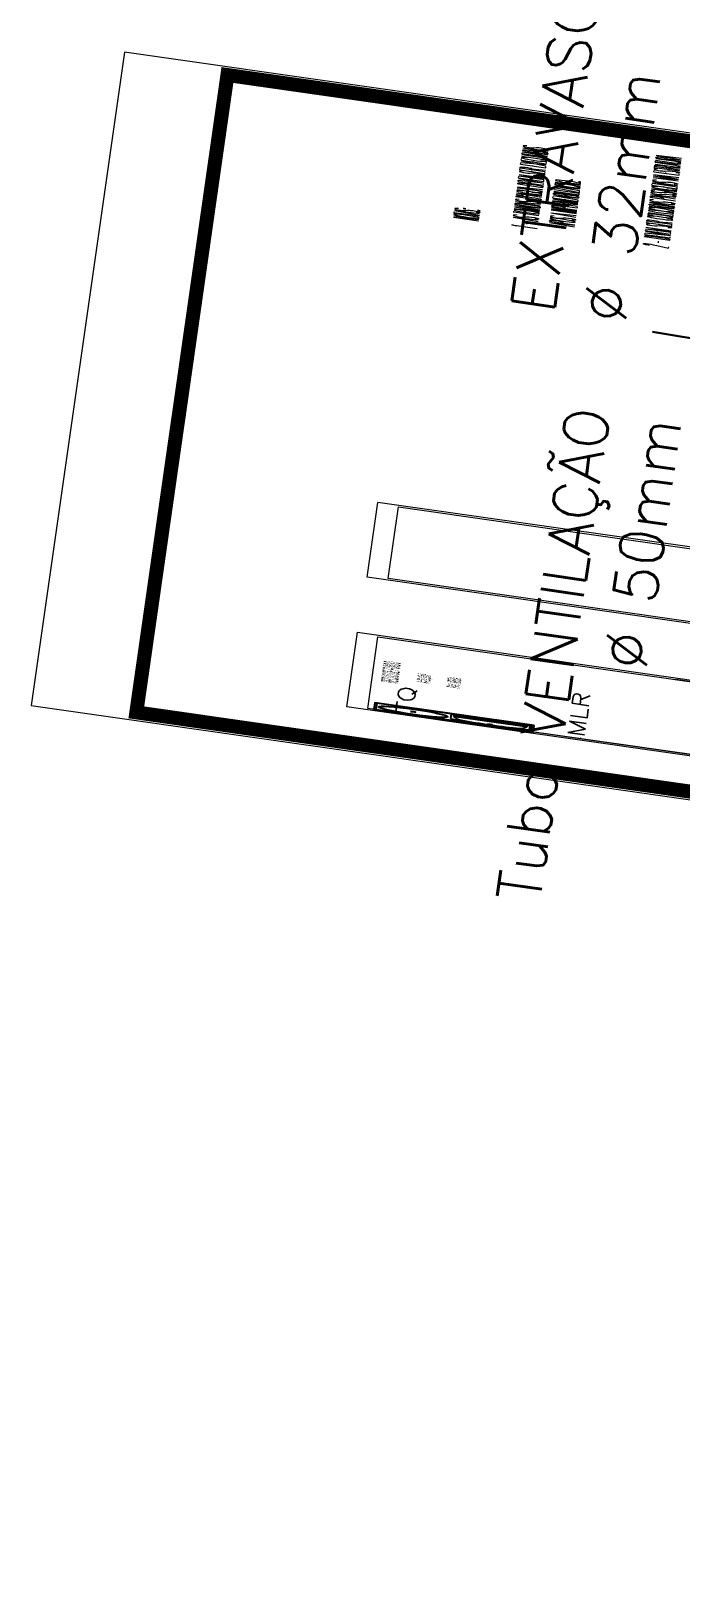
# Model space of a CAD drawing. Header units: millimetres. Extents: x -361192058 to 101130107379, y -14071650034 to 19218552450.
# Drawn here: x -138332 to -138056, y 40760 to 41420 of the extents above; entities that cross this region are included whole.
import ezdxf
from ezdxf.enums import TextEntityAlignment as Align

# ---------------------------------------------------------------- set-up
doc = ezdxf.new("R2010")
doc.units = ezdxf.units.MM
doc.header["$LTSCALE"] = 0.5
for name, color, linetype in [('02', 2, 'Continuous'), ('APBAN', 4, 'Continuous'), ('DIVERSOS', 4, 'Continuous'), ('parede', 2, 'Continuous'), ('TEXTO2', 3, 'Continuous'), ('TUBULAÇÃO_HIDRÁULICA', 5, 'Continuous'), ('TXT_0', 7, 'Continuous')]:
    doc.layers.add(name, color=color, linetype=linetype)
doc.styles.add('ADITIVOCAD', font='ROMANS.shx')
doc.styles.add('COTAS', font='romans.shx')
doc.styles.add('R80', font='simplex.shx', dxfattribs={"height": 0.2})
doc.styles.add('SANSSERIF', font='sas_____.pfb', dxfattribs={"height": 1})
doc.styles.get("Standard").update_dxf_attribs({"font": 'txt.shx', "height": 0.12})
doc.dimstyles.new('COTAS', dxfattribs={"dimtxt": 0.08, "dimasz": 0.06, "dimexe": 0.18, "dimexo": 0.0625, "dimgap": 0.05, "dimtad": 1, "dimdec": 4, "dimzin": 4, "dimdsep": 46, "dimtxsty": 'R80', "dimblk1": 'DOT', "dimblk2": 'DOT', "dimsah": 1, "dimcen": 0.09, "dimse1": 1, "dimse2": 1, "dimclrt": 150, "dimadec": 0, "dimazin": 0, "dimtfac": 1, "dimtdec": 4, "dimtmove": 2, "dimatfit": 3, "dimldrblk": 'DOT', "dimfxl": 0, "dimtolj": 1, "dimtzin": 0, "dimarcsym": 0})

# ---------------------------------------------------------------- blocks, each defined once
blk = doc.blocks.new('_Dot')
at = {"color": 0, "lineweight": -2}
blk.add_line((-0.5, 0), (-1, 0), dxfattribs=at)
at = {"color": 0, "const_width": 0.5}
blk.add_lwpolyline([(-0.25, 0, 1), (0.25, 0, 1)], format="xyb", close=True, dxfattribs=at)
blk = doc.blocks.new('DOT')
for p, q in [((1.5, 0), (-1.5, 0)), ((0, -1.5), (0, 1.5))]:
    blk.add_line(p, q)
blk.add_circle((0, 0), 0.5)
blk = doc.blocks.new('APROVADO QUADRA 21.2 MBVII')
for p, q in [((3983.962, 2480.359), (3984.157, 2480.389)), ((3984.157, 2479.864), (3984.157, 2480.389)), ((3984.187, 2479.895), (3984.187, 2480.359)), ((3984.217, 2479.895), (3984.217, 2480.359)), ((3984.247, 2479.895), (3984.247, 2480.359)), ((3984.277, 2479.895), (3984.277, 2480.359)), ((3984.307, 2479.895), (3984.307, 2480.359)), ((3983.962, 2479.894), (3984.157, 2479.864))]:
    blk.add_line(p, q)
for points in [[(3984.38, 2479.813), (3984.38, 2480.963), (3983.78, 2480.963), (3983.78, 2479.813)], [(3983.795, 2480.948), (3983.795, 2479.828), (3984.365, 2479.828), (3984.365, 2480.948)]]:
    blk.add_lwpolyline(points, close=True)
blk.add_lwpolyline([(3983.922, 2479.844, -0.153737), (3983.9, 2479.859, -0.338906), (3983.9, 2480.395, -0.256007), (3983.925, 2480.409), (3984.337, 2480.409), (3984.337, 2479.844)], format="xyb", close=True)
blk.add_lwpolyline([(3984.157, 2480.389), (3984.317, 2480.389), (3984.317, 2479.864), (3984.157, 2479.864, -0.125189)], format="xyb")
for centre, radius in [((3984.063, 2480.683), 0.25), ((3984.063, 2480.683), 0.0177), ((3983.899, 2480.127), 0.0177)]:
    blk.add_circle(centre, radius)
for centre, radius, start, end in [((3984.25, 2480.127), 0.391, 147.7458, 213.7499), ((3983.962, 2480.309), 0.05, 90, 147.7458), ((3983.962, 2479.944), 0.05, 222.7383, 270)]:
    blk.add_arc(centre, radius, start, end)
at = {"layer": '02', "color": 5}
for p, q in [((3983.758, 2480.667), (3983.858, 2480.666)), ((3983.858, 2480.666), (3983.758, 2480.667))]:
    blk.add_line(p, q, dxfattribs=at)
at = {"layer": '02', "color": 8, "lineweight": 18}
blk.add_line((3990.477, 2478.507), (3990.477, 2478.857), dxfattribs=at)
at = {"layer": '02', "lineweight": 18}
blk.add_lwpolyline([(3979.619, 2438.839), (4040.819, 2438.839), (4040.819, 2483.389), (3979.619, 2483.389)], close=True, dxfattribs=at)
at = {"layer": '02', "lineweight": 18, "const_width": 0.1}
blk.add_lwpolyline([(3980.369, 2439.589), (4040.069, 2439.589), (4040.069, 2482.639), (3980.369, 2482.639)], close=True, dxfattribs=at)
at = {"layer": 'DIVERSOS', "color": 8, "lineweight": 18}
for p, q in [((3995.819, 2478.744), (3995.819, 2481.144)), ((3995.819, 2481.144), (4002.819, 2481.144)), ((4002.819, 2478.744), (4002.819, 2481.144)), ((3995.969, 2478.744), (3995.969, 2480.994)), ((3995.969, 2480.994), (4002.669, 2480.994)), ((4002.669, 2480.994), (4002.669, 2478.744))]:
    blk.add_line(p, q, dxfattribs=at)
at = {"layer": 'parede', "color": 8, "lineweight": 18}
for p, q in [((3983.627, 2456.157), (3983.627, 2481.157)), ((3983.627, 2481.157), (3990.627, 2481.157)), ((3990.627, 2481.157), (3990.627, 2456.157)), ((3983.777, 2477.816), (3983.777, 2481.007)), ((3983.777, 2481.007), (3990.477, 2481.007)), ((3990.477, 2481.007), (3990.477, 2478.007))]:
    blk.add_line(p, q, dxfattribs=at)
at = {"layer": 'TUBULAÇÃO_HIDRÁULICA', "lineweight": 18}
for p, q in [((3983.754, 2477.913), (3983.758, 2480.668)), ((3983.877, 2479.474), (3983.758, 2479.474))]:
    blk.add_line(p, q, dxfattribs=at)
at = {"color": 0, "lineweight": 13, "flags": 8}
for p in [(4700.725, 2280.113), (4699.574, 2277.896), (4702.355, 2276.195), (4703.672, 2274.085), (4699.844, 2272.219), (4703.049, 2270.137), (4703.088, 2267.98), (4700.652, 2261.522), (4700.701, 2257.159)]:
    blk.add_attdef('NIVEL', p, '', height=0.075, dxfattribs=at)
for rotation, width, p in [(90, 0.8, (4700.821, 2275.752)), (270, 0.6, (4703.844, 2274.902)), (90, 0.8, (4701.557, 2268.502)), (180, 0.6, (4651.182, 2236.193))]:
    blk.add_attdef('$PORTA', text='', height=0.09, rotation=rotation, dxfattribs=dict(at, width=width)).set_placement(p, align=Align.MIDDLE)
for p in [(4654.176, 2240.463), (4648.499, 2240.192), (4637.801, 2239.384), (4633.439, 2239.336), (4656.392, 2239.312), (4652.475, 2237.682), (4644.26, 2236.949), (4646.417, 2236.988), (4650.365, 2236.365)]:
    blk.add_attdef('NIVEL', p, '', height=0.075, rotation=270, dxfattribs=at)
at = {"color": 0, "lineweight": 13, "width": 0.8, "flags": 8}
for p in [(4652.032, 2239.216), (4644.782, 2238.479)]:
    blk.add_attdef('$PORTA', text='', height=0.09, dxfattribs=at).set_placement(p, align=Align.MIDDLE)
at = {"layer": 'APBAN', "lineweight": 18, "style": 'COTAS'}
for s, insert, char_height, attachment_point in [('EXTRAVASOR\\P%%C 32mm', (4022.38, 2479.987), 0.3094, 4), ('Tubo VENTILAÇÃO\\P%%C 50mm', (4014.229, 2479.078), 0.30938, 9)]:
    blk.add_mtext(s, dxfattribs=dict(at, insert=insert, char_height=char_height, attachment_point=attachment_point))
at = {"layer": 'TEXTO2', "color": 8, "lineweight": 18, "style": 'SANSSERIF'}
blk.add_text('RECUO DE FUNDO', height=0.12312, dxfattribs=at).set_placement((3986.43, 2480.818))
at = {"layer": 'TUBULAÇÃO_HIDRÁULICA', "color": 0, "lineweight": 18, "char_height": 0.12, "width": 1.87151, "attachment_point": 1}
for s, insert in [('TQ', (3983.777, 2480.806)), ('MLR', (3983.92, 2479.567))]:
    blk.add_mtext(s, dxfattribs=dict(at, insert=insert))
at = {"layer": 'TXT_0', "lineweight": 18, "style": 'ADITIVOCAD'}
for s, height, p in [('NOTAS:', 0.1811, (4029.943, 2480.716)), ('1 - AS TOMADAS D`AGUA DEVEM SER EXECUTADAS', 0.18107, (4029.943, 2480.295)), ('APOS A IMPERMEABILIZACAO.', 0.18107, (4030.671, 2480.032)), ('2 - DEVEM SER COLOCADAS PASSAGENS NA ESTRUTURA', 0.18107, (4029.943, 2479.345))]:
    blk.add_text(s, height=height, dxfattribs=at).set_placement(p)
at = {"layer": 'TXT_0', "color": 8, "lineweight": 18, "style": 'SANSSERIF'}
for s, p in [('A=20,10m²', (3986.84, 2480.591)), ('PAV. AREIA', (3986.79, 2480.374))]:
    blk.add_text(s, height=0.0985, dxfattribs=at).set_placement(p)
at = {"layer": 'APBAN', "lineweight": 18}
blk.add_leader([(4021.537, 2477.629), (4022.071, 2479.375)], dimstyle='COTAS', override={"dimldrblk": 'DOT'}, dxfattribs=at)

msp = doc.modelspace()

# ---------------------------------------------------------------- block references
at = {"layer": '02', "color": 0, "lineweight": 30, "xscale": -4.574818403918471, "yscale": -59.40450511825884, "zscale": 4.574818403918471, "rotation": 261.8606972171988}
msp.add_blockref('APROVADO QUADRA 21.2 MBVII', (5129.041, 2225.201), dxfattribs=at)

doc.saveas('drawing.dxf')
